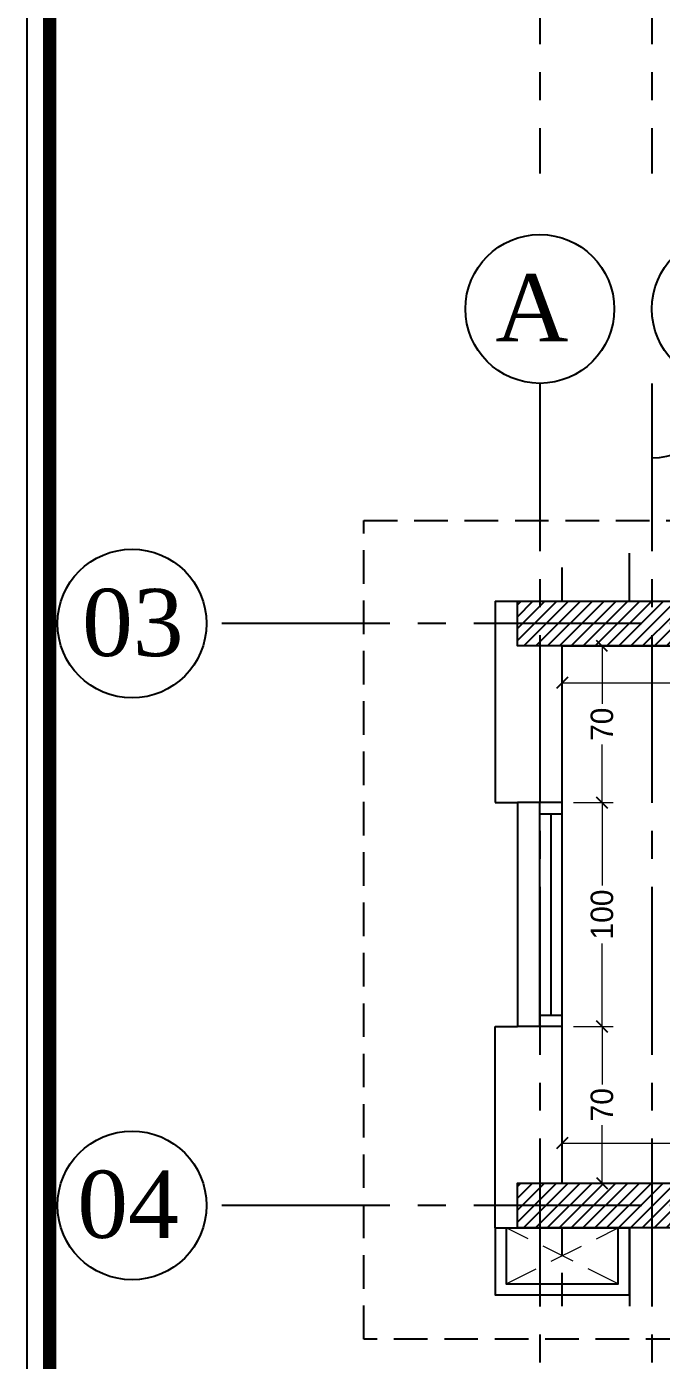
# Model space of a CAD drawing. Header units: centimetres. Extents: x 7997 to 116674, y 1017 to 13844.
# Drawn here: x 83223 to 83506, y 9574 to 10170 of the extents above; entities that cross this region are included whole.
import ezdxf
from ezdxf.xclip import XClip

# ---------------------------------------------------------------- set-up
doc = ezdxf.new("R2010")
doc.units = ezdxf.units.CM
doc.header["$LTSCALE"] = 200
doc.header["$XCLIPFRAME"] = 0
doc.header["$PDMODE"] = 2
for name, pattern in [('A-106-Typical Floor Plan$0$HIDDEN', [0.375, 0.25, -0.125]), ('CENTER2', [1.125, 0.75, -0.125, 0.125, -0.125]), ('DASHED', [0.75, 0.5, -0.25]), ('DASHED2', [0.375, 0.25, -0.125])]:
    doc.linetypes.add(name, pattern=pattern)
for name, color, linetype in [('AXIS', 9, 'CENTER2'), ('COL', 1, 'Continuous'), ('DIM', 11, 'Continuous'), ('GRID', 9, 'DASHED2'), ('WIN', 6, 'Continuous'), ('WINDOR', 6, 'Continuous')]:
    doc.layers.add(name, color=color, linetype=linetype)
for name, color, linetype, lineweight in [('HA', 251, 'Continuous', 0), ('HAT', 8, 'Continuous', 9), ('WALL', 3, 'Continuous', 25)]:
    doc.layers.add(name, color=color, linetype=linetype, lineweight=lineweight)
doc.styles.add('STYLE1', font='times.ttf')
doc.styles.add('T2', font='')
doc.styles.get('T2').set_extended_font_data('Elisia')
doc.dimstyles.new('NORMAL-1', dxfattribs={"dimtxt": 10, "dimasz": 5, "dimexe": 5, "dimexo": 5, "dimgap": 1, "dimtad": 0, "dimdec": 0, "dimdsep": 46, "dimtxsty": 'T2', "dimblk1": 'OBLIQUE', "dimblk2": 'OBLIQUE', "dimsah": 1, "dimcen": 0.09, "dimclrd": 4, "dimclre": 4, "dimclrt": 6, "dimadec": 0, "dimazin": 0, "dimtfac": 1, "dimtdec": 0, "dimtofl": 0, "dimtmove": 1, "dimatfit": 3, "dimldrblk": 'OPEN30', "dimfxl": 0, "dimtolj": 1, "dimtzin": 0, "dimlwd": 5, "dimlwe": 5, "dimarcsym": 0})
pattern_1 = [(45, (-33014.8116, -54636.4848), (-2.65165043, 2.65165043), [])]

# ---------------------------------------------------------------- blocks, each defined once
blk = doc.blocks.new('_OBLIQUE')
at = {"color": 0, "linetype": 'ByBlock'}
blk.add_line((-0.5, -0.5), (0.5, 0.5), dxfattribs=at)
blk = doc.blocks.new('*D626')
at = {"layer": 'Defpoints', "color": 0, "transparency": 16777216}
for p in [(83591.67, 9670.78), (83461.67, 9652.91), (83591.67, 9652.91)]:
    blk.add_point(p, dxfattribs=at)
at = {"layer": 'DIM', "color": 4, "lineweight": 5, "transparency": 16777216}
for p, q in [((83461.67, 9657.91), (83461.67, 9675.78)), ((83591.67, 9657.91), (83591.67, 9675.78)), ((83461.67, 9670.78), (83513.76, 9670.78)), ((83591.67, 9670.78), (83539.57, 9670.78))]:
    blk.add_line(p, q, dxfattribs=at)
at = {"layer": 'DIM', "color": 4, "lineweight": 5, "transparency": 16777216, "xscale": 5, "yscale": 5, "zscale": 5, "rotation": 180}
blk.add_blockref('_OBLIQUE', (83461.67, 9670.78), dxfattribs=at)
at = {"layer": 'DIM', "color": 4, "lineweight": 5, "transparency": 16777216, "xscale": 5, "yscale": 5, "zscale": 5}
blk.add_blockref('_OBLIQUE', (83591.67, 9670.78), dxfattribs=at)
at = {"layer": 'DIM', "color": 6, "transparency": 16777216, "insert": (83526.67, 9670.78), "char_height": 10, "attachment_point": 5, "style": 'T2'}
blk.add_mtext('\\A1;130', dxfattribs=at)
blk = doc.blocks.new('_Open30')
at = {"color": 0, "linetype": 'ByBlock', "lineweight": -2}
for p, q in [((-1, 0.27), (0, 0)), ((0, 0), (-1, -0.27)), ((0, 0), (-1, 0))]:
    blk.add_line(p, q, dxfattribs=at)
blk = doc.blocks.new('*D637')
at = {"layer": 'Defpoints', "color": 0, "transparency": 16777216}
for p in [(83461.67, 9722.91), (83479.43, 9722.91), (83461.67, 9652.91)]:
    blk.add_point(p, dxfattribs=at)
at = {"layer": 'DIM', "color": 4, "lineweight": 5, "transparency": 16777216}
for p, q in [((83466.67, 9722.91), (83484.43, 9722.91)), ((83479.43, 9722.91), (83479.43, 9697.01)), ((83479.43, 9652.91), (83479.43, 9678.82)), ((83466.67, 9652.91), (83484.43, 9652.91))]:
    blk.add_line(p, q, dxfattribs=at)
at = {"layer": 'DIM', "color": 4, "lineweight": 5, "transparency": 16777216, "xscale": 5, "yscale": 5, "zscale": 5}
for p, rotation in [((83479.43, 9722.91), 90), ((83479.43, 9652.91), 270)]:
    blk.add_blockref('_OBLIQUE', p, dxfattribs=dict(at, rotation=rotation))
at = {"layer": 'DIM', "color": 6, "transparency": 16777216, "insert": (83479.43, 9687.91), "char_height": 10, "attachment_point": 5, "rotation": 90, "style": 'T2'}
blk.add_mtext('\\A1;70', dxfattribs=at)
blk = doc.blocks.new('*D638')
at = {"layer": 'Defpoints', "color": 0, "transparency": 16777216}
for p in [(83461.67, 9822.91), (83479.43, 9822.91), (83461.67, 9722.91)]:
    blk.add_point(p, dxfattribs=at)
at = {"layer": 'DIM', "color": 4, "lineweight": 5, "transparency": 16777216}
for p, q in [((83466.67, 9822.91), (83484.43, 9822.91)), ((83479.43, 9822.91), (83479.43, 9785.82)), ((83479.43, 9722.91), (83479.43, 9760.01)), ((83466.67, 9722.91), (83484.43, 9722.91))]:
    blk.add_line(p, q, dxfattribs=at)
at = {"layer": 'DIM', "color": 4, "lineweight": 5, "transparency": 16777216, "xscale": 5, "yscale": 5, "zscale": 5}
for p, rotation in [((83479.43, 9822.91), 90), ((83479.43, 9722.91), 270)]:
    blk.add_blockref('_OBLIQUE', p, dxfattribs=dict(at, rotation=rotation))
at = {"layer": 'DIM', "color": 6, "transparency": 16777216, "insert": (83479.43, 9772.91), "char_height": 10, "attachment_point": 5, "rotation": 90, "style": 'T2'}
blk.add_mtext('\\A1;100', dxfattribs=at)
blk = doc.blocks.new('*D639')
at = {"layer": 'Defpoints', "color": 0, "transparency": 16777216}
for p in [(83461.67, 9892.91), (83479.43, 9892.91), (83461.67, 9822.91)]:
    blk.add_point(p, dxfattribs=at)
at = {"layer": 'DIM', "color": 4, "lineweight": 5, "transparency": 16777216}
for p, q in [((83466.67, 9892.91), (83484.43, 9892.91)), ((83479.43, 9892.91), (83479.43, 9867.01)), ((83479.43, 9822.91), (83479.43, 9848.82)), ((83466.67, 9822.91), (83484.43, 9822.91))]:
    blk.add_line(p, q, dxfattribs=at)
at = {"layer": 'DIM', "color": 4, "lineweight": 5, "transparency": 16777216, "xscale": 5, "yscale": 5, "zscale": 5}
for p, rotation in [((83479.43, 9892.91), 90), ((83479.43, 9822.91), 270)]:
    blk.add_blockref('_OBLIQUE', p, dxfattribs=dict(at, rotation=rotation))
at = {"layer": 'DIM', "color": 6, "transparency": 16777216, "insert": (83479.43, 9857.91), "char_height": 10, "attachment_point": 5, "rotation": 90, "style": 'T2'}
blk.add_mtext('\\A1;70', dxfattribs=at)
blk = doc.blocks.new('*D640')
at = {"layer": 'Defpoints', "color": 0, "transparency": 16777216}
for p in [(83461.67, 9892.91), (83591.67, 9892.91), (83461.67, 9876.43)]:
    blk.add_point(p, dxfattribs=at)
at = {"layer": 'DIM', "color": 4, "lineweight": 5, "transparency": 16777216}
for p, q in [((83461.67, 9887.91), (83461.67, 9871.43)), ((83591.67, 9887.91), (83591.67, 9871.43)), ((83461.67, 9876.43), (83513.76, 9876.43)), ((83591.67, 9876.43), (83539.57, 9876.43))]:
    blk.add_line(p, q, dxfattribs=at)
at = {"layer": 'DIM', "color": 4, "lineweight": 5, "transparency": 16777216, "xscale": 5, "yscale": 5, "zscale": 5, "rotation": 180}
blk.add_blockref('_OBLIQUE', (83461.67, 9876.43), dxfattribs=at)
at = {"layer": 'DIM', "color": 4, "lineweight": 5, "transparency": 16777216, "xscale": 5, "yscale": 5, "zscale": 5}
blk.add_blockref('_OBLIQUE', (83591.67, 9876.43), dxfattribs=at)
at = {"layer": 'DIM', "color": 6, "transparency": 16777216, "insert": (83526.67, 9876.43), "char_height": 10, "attachment_point": 5, "style": 'T2'}
blk.add_mtext('\\A1;130', dxfattribs=at)
blk = doc.blocks.new('08-TITLE SHEET-selattin', base_point=(45714.8, -203081.4))
at = {"color": 0}
blk.add_lwpolyline([(51244.8, -203081.4), (45714.8, -203081.4), (45714.8, -206921.4), (51244.8, -206921.4)], close=True, dxfattribs=at)
at = {"color": 0, "linetype": 'ByBlock', "const_width": 17}
blk.add_lwpolyline([(45744.3, -206891.9), (51215.3, -206891.9), (51215.3, -203110.8), (45744.3, -203110.8)], close=True, dxfattribs=at)
at = {"layer": 'HA', "ltscale": 1.2}
blk.add_lwpolyline([(45714.8, -203081.4), (51244.8, -203081.4), (51244.8, -206921.4), (45714.8, -206921.4)], close=True, dxfattribs=at)
blk = doc.blocks.new('02-GROUND FLOOR PLAN-selattin', base_point=(28755.36, 25545.28))
at = {"layer": 'WALL'}
blk.add_line((27715.36, 24690.28), (27715.36, 24550.28), dxfattribs=at)
blk = doc.blocks.new('06-FF COLUMNS-Essa', base_point=(38719.86, 8657))
at = {"layer": 'COL', "ltscale": 0.05}
h = blk.add_hatch(dxfattribs=at)
h.set_pattern_fill('ANSI31', color=8, scale=30)
h.set_pattern_definition(pattern_1)
h.paths.add_polyline_path([(38769.86, 9587), (38699.86, 9587), (38699.86, 9607), (38769.86, 9607)])
h = blk.add_hatch(dxfattribs=at)
h.set_pattern_fill('ANSI31', color=8, scale=30)
h.set_pattern_definition(pattern_1)
h.paths.add_polyline_path([(38769.86, 9327), (38699.86, 9327), (38699.86, 9347), (38769.86, 9347)])
at = {"layer": 'COL'}
for points in [[(38769.86, 9587), (38699.86, 9587), (38699.86, 9607), (38769.86, 9607)], [(38769.86, 9327), (38699.86, 9327), (38699.86, 9347), (38769.86, 9347)]]:
    blk.add_lwpolyline(points, close=True, dxfattribs=at)
blk = doc.blocks.new('03-FIRST FLOOR PLAN-selattin', base_point=(31015.73, 25621.5))
at = {"layer": 'HAT', "linetype": 'DASHED', "ltscale": 0.15}
for p, q in [((29970.73, 24721.5), (29920.73, 24746.5)), ((29920.73, 24721.5), (29970.73, 24746.5))]:
    blk.add_line(p, q, dxfattribs=at)
at = {"layer": 'WALL', "color": 8, "linetype": 'A-106-Typical Floor Plan$0$HIDDEN', "ltscale": 0.3}
for p, q in [((29945.73, 25026.5), (29945.73, 25511.5)), ((29945.73, 24331.5), (29945.73, 24746.5))]:
    blk.add_line(p, q, dxfattribs=at)
at = {"layer": 'WALL'}
for p, q in [((29975.73, 25026.5), (29975.73, 25291.48)), ((29915.73, 25026.5), (29975.73, 25026.5)), ((29945.73, 25006.5), (30460.73, 25006.5)), ((29945.73, 24936.5), (29945.73, 25006.5)), ((29945.73, 24936.5), (29925.73, 24936.5)), ((29945.73, 24836.5), (29925.73, 24836.5)), ((29945.73, 24766.5), (29945.73, 24836.5)), ((29945.73, 24766.5), (30460.73, 24766.5)), ((29915.73, 24746.5), (29975.73, 24746.5)), ((29975.73, 24746.5), (29975.73, 24631.5))]:
    blk.add_line(p, q, dxfattribs=at)
at = {"layer": 'WALL', "ltscale": 150}
for p, q in [((29915.73, 25026.5), (29915.73, 24936.5)), ((29915.73, 24936.5), (29925.73, 24936.5)), ((29915.73, 24746.5), (29915.73, 24836.5)), ((29915.73, 24836.5), (29925.73, 24836.5))]:
    blk.add_line(p, q, dxfattribs=at)
at = {"layer": 'WIN'}
for points in [[(29915.73, 24746.5), (29915.73, 24716.5), (29975.73, 24716.5), (29975.73, 24746.5)], [(29920.73, 24746.5), (29920.73, 24721.5), (29970.73, 24721.5), (29970.73, 24746.5)]]:
    blk.add_lwpolyline(points, dxfattribs=at)
at = {"layer": 'WINDOR'}
for p, q in [((29925.73, 24936.5), (29925.73, 24836.5)), ((29935.73, 24836.5), (29935.73, 24936.5)), ((29945.73, 24836.5), (29945.73, 24936.5)), ((29935.73, 24931.5), (29945.73, 24931.5)), ((29940.73, 24841.5), (29940.73, 24931.5)), ((29935.73, 24841.5), (29945.73, 24841.5))]:
    blk.add_line(p, q, dxfattribs=at)
at = {"color": 6, "ltscale": 2}
blk.add_blockref('06-FF COLUMNS-Essa', (29945.73, 24076.5), dxfattribs=at)

msp = doc.modelspace()

# ---------------------------------------------------------------- linework, layer by layer
at = {"linetype": 'Continuous'}
msp.add_lwpolyline([(83222.5963, 9428.0841), (85158.0963, 9428.0841), (85158.0963, 10772.0841), (83222.5963, 10772.0841)], close=True, dxfattribs=at)
at = {"layer": 'AXIS', "ltscale": 0.5}
for p, q in [((83451.6667, 10686.8462), (83451.6667, 10104.0252)), ((83501.6667, 10686.8462), (83501.6667, 10104.0252)), ((83451.6667, 10010.2649), (83451.6667, 9510.1214)), ((83501.6667, 10010.2649), (83501.6667, 9510.1214)), ((84059.6588, 9902.9119), (83302.8554, 9902.9119)), ((84059.6588, 9642.9119), (83302.8554, 9642.9119))]:
    msp.add_line(p, q, dxfattribs=at)
at = {"layer": 'GRID', "linetype": 'Continuous', "ltscale": 150}
for centre in [(83451.6667, 10043.5042), (83534.9061, 10043.5042), (83269.616, 9902.9119), (83269.616, 9642.9119)]:
    msp.add_circle(centre, 33.2394, dxfattribs=at)
msp.add_arc((83501.6667, 10010.2649), 33.2394, 270, 0, dxfattribs=at)
at = {"layer": 'WALL', "color": 8, "linetype": 'A-106-Typical Floor Plan$0$HIDDEN', "ltscale": 0.3}
msp.add_lwpolyline([(83373.0913, 9949.0292), (83986.5581, 9949.0292), (83986.5581, 9583.2221), (83373.0913, 9583.2221)], close=True, dxfattribs=at)
msp.add_lwpolyline([(83373.0913, 9949.0292), (83986.5581, 9949.0292), (83986.5581, 9583.2221), (83373.0913, 9583.2221)], close=True, dxfattribs=at)
msp.add_lwpolyline([(83373.0913, 9949.0292), (83986.5581, 9949.0292), (83986.5581, 9583.2221), (83373.0913, 9583.2221)], close=True, dxfattribs=at)

# ---------------------------------------------------------------- block references
at = {"layer": 'DIM', "color": 0, "linetype": 'Continuous', "xscale": 0.35, "yscale": 0.35, "zscale": 0.35}
msp.add_blockref('08-TITLE SHEET-selattin', (83222.5963, 10772.0841), dxfattribs=at)

# ---------------------------------------------------------------- texts
at = {"layer": 'DIM', "color": 7, "linetype": 'ByBlock', "style": 'STYLE1'}
for s, p in [('A', (83431.7339, 10029.0068)), ('03', (83247.3282, 9888.4144)), ('04', (83245.1869, 9628.4144))]:
    msp.add_text(s, height=30, dxfattribs=at).set_placement(p)

# ---------------------------------------------------------------- dimensions: what is measured, and where the dimension line sits
at = {"layer": 'DIM'}
for base, p1, p2, picture, middle in [((83461.6667, 9876.4255), (83591.6667, 9892.9119), (83461.6667, 9892.9119), '*D640', (83526.6667, 9876.4255)), ((83591.6667, 9670.7755), (83461.6667, 9652.9119), (83591.6667, 9652.9119), '*D626', (83526.6667, 9670.7755))]:
    dim = msp.add_linear_dim(base=base, p1=p1, p2=p2, dimstyle='NORMAL-1', dxfattribs=at)
    dim.commit()
    dim.dimension.update_dxf_attribs({"geometry": picture, "text_midpoint": middle})
for base, p1, p2, picture, middle in [((83479.4291, 9892.9119), (83461.6667, 9822.9119), (83461.6667, 9892.9119), '*D639', (83479.4291, 9857.9119)), ((83479.4291, 9822.9119), (83461.6667, 9722.9119), (83461.6667, 9822.9119), '*D638', (83479.4291, 9772.9119)), ((83479.4291, 9722.9119), (83461.6667, 9652.9119), (83461.6667, 9722.9119), '*D637', (83479.4291, 9687.9119))]:
    dim = msp.add_linear_dim(base=base, p1=p1, p2=p2, angle=90, dimstyle='NORMAL-1', dxfattribs=at)
    dim.commit()
    dim.dimension.update_dxf_attribs({"geometry": picture, "text_midpoint": middle})

# ---------------------------------------------------------------- next in the draw order: block references
at = {"layer": 'DIM', "linetype": 'Continuous'}
ref = msp.add_blockref('02-GROUND FLOOR PLAN-selattin', (84531.6667, 11101.8157), dxfattribs=at)
XClip(ref).set_block_clipping_path([(27609.3508637357, 24637.4356228939), (28195.602171027, 24971.7501340733)])
ref = msp.add_blockref('03-FIRST FLOOR PLAN-selattin', (84531.6667, 10507.9119), dxfattribs=at)
XClip(ref).set_block_clipping_path([(29871.7977699227, 24711.4551952267), (30455.9752705423, 25047.9729859541)])

doc.saveas('drawing.dxf')
